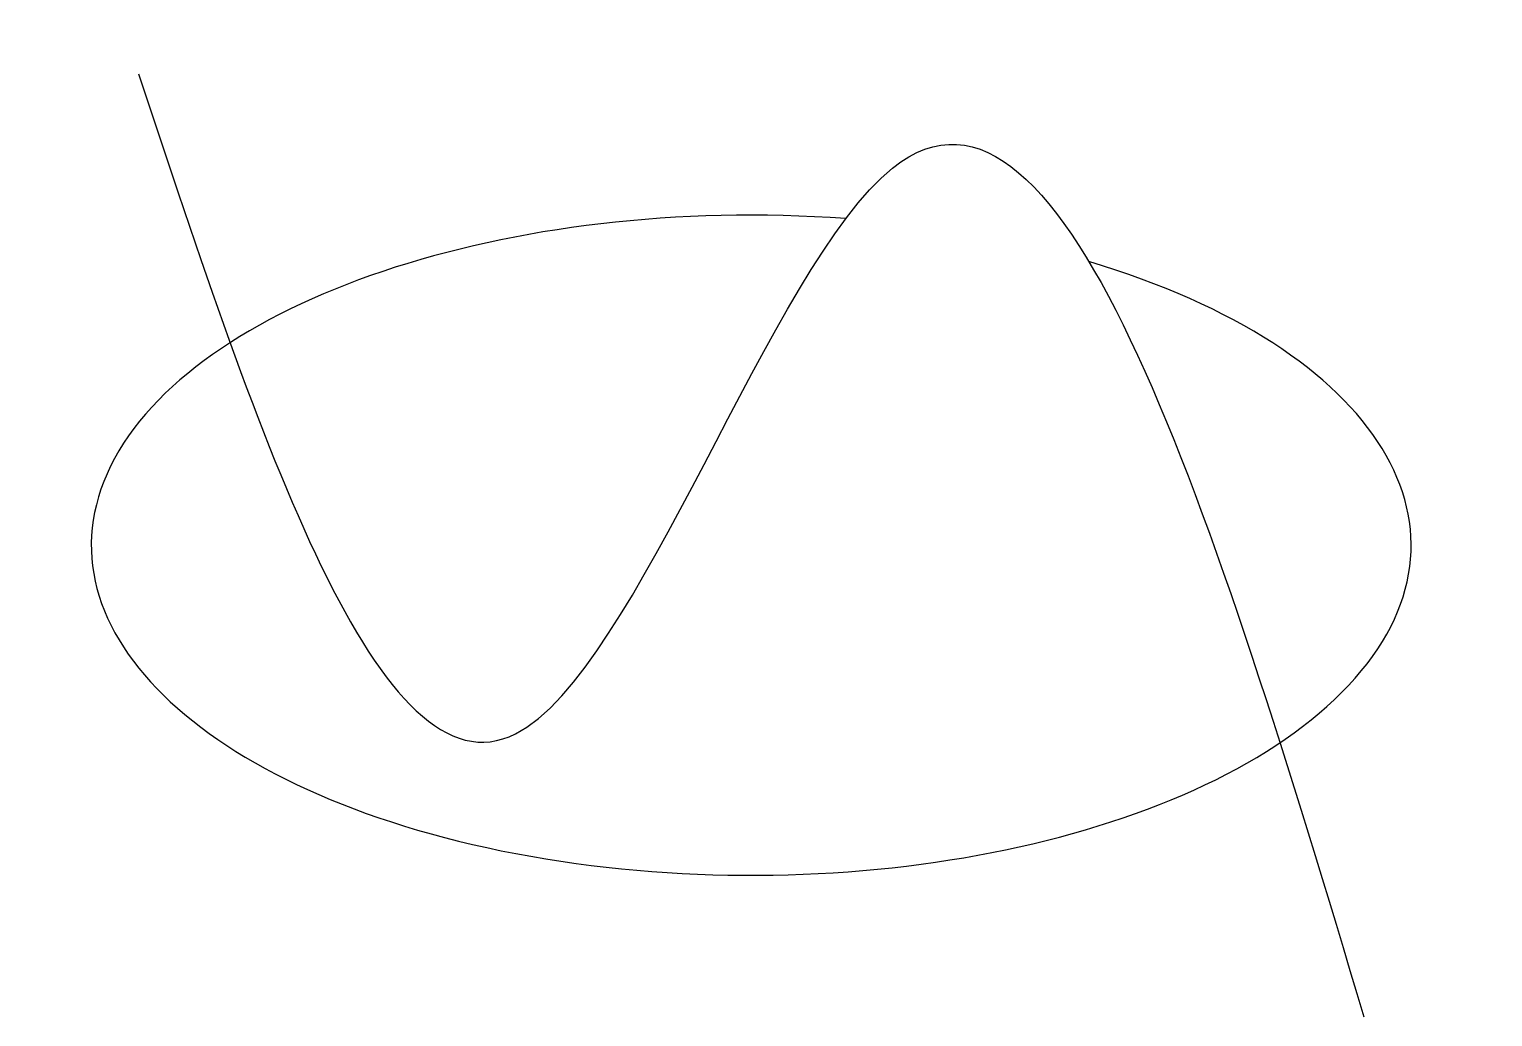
# Model space of a CAD drawing. Header units: millimetres. Extents: x -0.3 to 30.7, y 0 to 20.9.
import ezdxf

# ---------------------------------------------------------------- set-up
doc = ezdxf.new("R2010")
doc.units = ezdxf.units.MM
doc.layers.get('0').update_dxf_attribs({"lineweight": 25})

msp = doc.modelspace()

# ---------------------------------------------------------------- linework, layer by layer
msp.add_ellipse((15, 10), major_axis=(14, 0), ratio=0.5, start_param=1.426929, end_param=7.316731)
msp.add_open_spline([(2, 20), (4.558, 12.274), (9.404, -2.362), (19.473, 28.276), (24.842, 10.471), (28, 0)], degree=3, knots=[0, 0, 0, 0, 16.124515, 30.546721, 51.137981, 51.137981, 51.137981, 51.137981])

doc.saveas('drawing.dxf')
